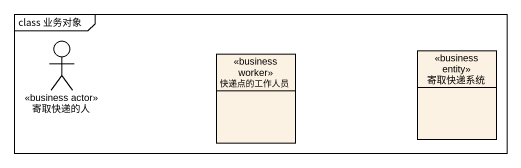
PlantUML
@startuml
mainframe class 业务对象
allowmixing
hide circle
hide empty members
actor 寄取快递的人 <<business actor>>
class 快递点的工作人员 <<business worker>>
class 寄取快递系统 <<business entity>>
@enduml
